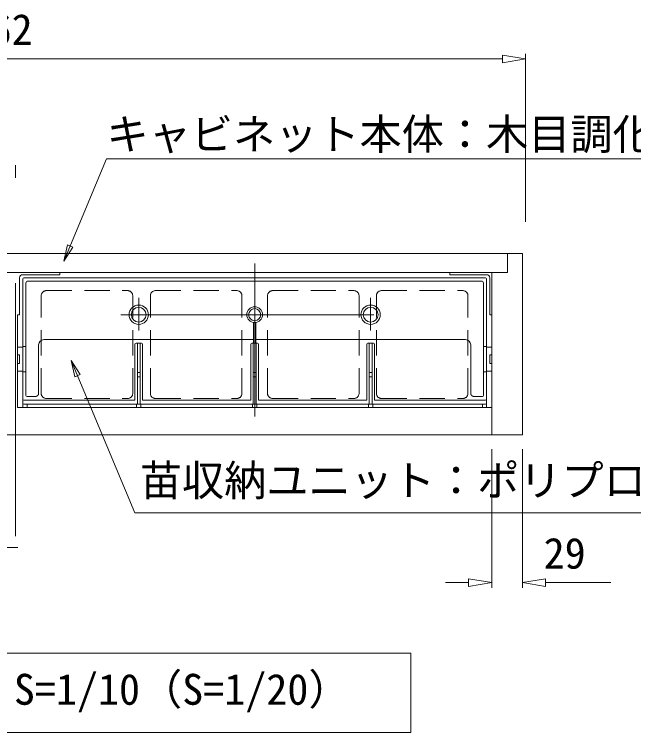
# Model space of a CAD drawing. Units: millimetres, scale not verified. Extents: x -3832 to 3834, y -2728 to 2729.
# Drawn here: x 246 to 833, y 958 to 1640 of the extents above; entities that cross this region are included whole.
import ezdxf
from ezdxf.enums import TextEntityAlignment as Align

# ---------------------------------------------------------------- set-up
doc = ezdxf.new("R2010")
doc.units = ezdxf.units.MM
doc.header["$LTSCALE"] = 20
doc.linetypes.add('DASHED1', pattern=[1.8, 1.2, -0.6])
doc.linetypes.add('USER5', pattern=[24, 12, -5, 2, -5])
for name, color, linetype, lineweight in [('0-3_2-4', 7, 'Continuous', 18), ('0-4_2-5', 7, 'USER5', 9), ('0-5_2-7', 5, 'Continuous', 18), ('0-6_2-8', 6, 'Continuous', 18), ('0-7_2-9', 4, 'DASHED1', 5), ('0-8_2-A', 7, 'Continuous', 18), ('F-5', 3, 'Continuous', 18)]:
    doc.layers.add(name, color=color, linetype=linetype, lineweight=lineweight)
doc.layers.add('F-0', color=3, linetype='Continuous')
doc.styles.add('ＭＳ ゴシック', font='')
doc.styles.get('ＭＳ ゴシック').set_extended_font_data('MS Gothic')

msp = doc.modelspace()

# ---------------------------------------------------------------- linework, layer by layer
at = {"layer": '0-3_2-4'}
for p, q in [((713.94, 1412.79), (713.94, 1394.79)), ((246.94, 1394.79), (-220.06, 1394.79)), ((246.94, 1394.79), (713.94, 1394.79)), ((698.94, 1240.79), (698.94, 1394.79)), ((246.94, 1240.79), (-234.06, 1240.79)), ((246.94, 1240.79), (727.94, 1240.79))]:
    msp.add_line(p, q, dxfattribs=at)
for points in [[(246.94, 1412.79), (-234.06, 1412.79), (-234.06, 1240.79)], [(246.94, 1412.79), (727.94, 1412.79), (727.94, 1240.79)]]:
    msp.add_lwpolyline(points, dxfattribs=at)
at = {"layer": '0-4_2-5'}
msp.add_line((246.94, 1144.64), (246.94, 1496.83), dxfattribs=at)
at = {"layer": '0-5_2-7'}
for p, q in [((333.38, 1502.72), (1091.9, 1502.72)), ((301.39, 1418.96), (292.75, 1405.49)), ((301.39, 1418.96), (296.26, 1421.1)), ((308.49, 1297.98), (299.85, 1311.45)), ((308.49, 1297.98), (303.36, 1295.84)), ((360.32, 1166.74), (974.72, 1166.74)), ((5.47, 1133.87), (249.09, 1133.87))]:
    msp.add_line(p, q, dxfattribs=at)
for points in [[(296.26, 1421.1), (292.75, 1405.49), (333.38, 1502.72)], [(303.36, 1295.84), (299.85, 1311.45), (360.32, 1166.74)]]:
    msp.add_lwpolyline(points, dxfattribs=at)
at = {"layer": '0-6_2-8', "color": 5}
for p, q in [((730.94, 1443), (730.94, 1602.56)), ((-209.06, 1597.56), (708.94, 1597.56)), ((698.94, 1227.3), (698.94, 1095.54)), ((727.94, 1227.3), (727.94, 1095.54)), ((676.94, 1100.54), (654.94, 1100.54)), ((749.94, 1100.54), (811.69, 1100.54))]:
    msp.add_line(p, q, dxfattribs=at)
at = {"layer": '0-6_2-8'}
for p, q in [((708.94, 1601.23), (730.94, 1597.56)), ((708.94, 1601.23), (708.94, 1593.89)), ((730.94, 1597.56), (708.94, 1593.89)), ((676.94, 1096.87), (676.94, 1104.2)), ((698.94, 1100.54), (676.94, 1104.2)), ((676.94, 1096.87), (698.94, 1100.54)), ((727.94, 1100.54), (749.94, 1104.2)), ((749.94, 1096.87), (727.94, 1100.54)), ((749.94, 1096.87), (749.94, 1104.2))]:
    msp.add_line(p, q, dxfattribs=at)
at = {"layer": '0-7_2-9'}
for p, q in [((276.36, 1377.67), (353.26, 1377.67)), ((379.94, 1377.67), (456.84, 1377.67)), ((491.07, 1377.67), (567.96, 1377.67)), ((594.4, 1377.67), (671.29, 1377.67)), ((271.36, 1280.2), (271.36, 1372.67)), ((358.26, 1280.2), (358.26, 1372.67)), ((374.94, 1280.2), (374.94, 1372.67)), ((461.84, 1280.2), (461.84, 1372.67)), ((486.07, 1280.2), (486.07, 1372.67)), ((572.96, 1280.2), (572.96, 1372.67)), ((589.4, 1280.2), (589.4, 1372.67)), ((676.29, 1280.2), (676.29, 1372.67)), ((276.36, 1275.2), (353.26, 1275.2)), ((379.94, 1275.2), (456.84, 1275.2)), ((491.07, 1275.2), (567.96, 1275.2)), ((594.4, 1275.2), (671.29, 1275.2))]:
    msp.add_line(p, q, dxfattribs=at)
for centre, start, end in [((276.36, 1372.67), 90, 180), ((353.26, 1372.67), 0, 90), ((379.94, 1372.67), 90, 180), ((456.84, 1372.67), 0, 90), ((491.07, 1372.67), 90, 180), ((567.96, 1372.67), 0, 90), ((594.4, 1372.67), 90, 180), ((671.29, 1372.67), 0, 90), ((276.36, 1280.2), 180, 270), ((353.26, 1280.2), 270, 0), ((379.94, 1280.2), 180, 270), ((456.84, 1280.2), 270, 0), ((491.07, 1280.2), 180, 270), ((567.96, 1280.2), 270, 0), ((594.4, 1280.2), 180, 270), ((671.29, 1280.2), 270, 0)]:
    msp.add_arc(centre, 5, start, end, dxfattribs=at)
at = {"layer": '0-8_2-A', "linetype": 'USER5', "lineweight": 9}
for p, q in [((473.94, 1403.52), (473.94, 1258.07)), ((363.94, 1339.67), (363.94, 1370.91)), ((583.94, 1339.67), (583.94, 1370.91)), ((346.94, 1354.79), (601.62, 1354.79))]:
    msp.add_line(p, q, dxfattribs=at)
at = {"layer": '0-8_2-A', "lineweight": 9}
for p, q in [((253.94, 1392.79), (288.94, 1392.79)), ((288.94, 1392.79), (288.94, 1394.79)), ((658.94, 1394.79), (288.94, 1394.79)), ((658.94, 1392.79), (658.94, 1394.79)), ((658.94, 1392.79), (658.94, 1394.79)), ((693.94, 1392.79), (658.94, 1392.79)), ((693.94, 1392.79), (658.94, 1392.79)), ((250.94, 1354.79), (250.94, 1389.79)), ((253.94, 1266.79), (253.94, 1388.79)), ((254.94, 1389.79), (692.94, 1389.79)), ((256.95, 1278.25), (256.95, 1384.78)), ((258.95, 1386.78), (688.62, 1386.78)), ((690.92, 1278.25), (690.92, 1384.78)), ((693.94, 1266.79), (693.94, 1388.79)), ((696.94, 1354.79), (696.94, 1389.79)), ((248.94, 1354.79), (248.94, 1266.79)), ((250.94, 1354.79), (248.94, 1354.79)), ((696.94, 1354.79), (698.94, 1354.79)), ((698.94, 1354.79), (698.94, 1266.79)), ((472.94, 1327.74), (472.94, 1347.36)), ((474.94, 1327.74), (474.94, 1347.36)), ((273.98, 1331.15), (472.94, 1331.15)), ((474.94, 1331.15), (673.89, 1331.15)), ((253.94, 1323.85), (248.94, 1323.85)), ((253.94, 1324.56), (256.95, 1324.56)), ((268.98, 1280.24), (268.98, 1326.15)), ((360.35, 1273.66), (360.35, 1326.74)), ((366.52, 1327.74), (361.35, 1327.74)), ((362.64, 1269.79), (362.64, 1327.74)), ((365.24, 1269.79), (365.24, 1327.74)), ((367.52, 1273.66), (367.52, 1326.74)), ((470.35, 1273.66), (470.35, 1326.74)), ((476.52, 1327.74), (471.35, 1327.74)), ((472.64, 1269.79), (472.64, 1327.74)), ((475.24, 1269.79), (475.24, 1327.74)), ((477.52, 1273.66), (477.52, 1326.74)), ((580.35, 1273.66), (580.35, 1326.74)), ((581.35, 1327.74), (586.52, 1327.74)), ((582.64, 1269.79), (582.64, 1327.74)), ((585.24, 1269.79), (585.24, 1327.74)), ((587.52, 1273.66), (587.52, 1326.74)), ((678.89, 1280.24), (678.89, 1326.15)), ((693.94, 1324.56), (690.92, 1324.56)), ((693.94, 1323.85), (698.94, 1323.85)), ((250.94, 1316.71), (248.94, 1316.71)), ((250.94, 1308.41), (250.94, 1316.71)), ((696.94, 1308.41), (696.94, 1316.71)), ((696.94, 1316.71), (698.94, 1316.71)), ((250.94, 1308.41), (248.94, 1308.41)), ((696.94, 1308.41), (698.94, 1308.41)), ((248.94, 1301.28), (253.94, 1301.28)), ((256.95, 1300.56), (253.94, 1300.56)), ((365.24, 1299.79), (362.64, 1299.79)), ((365.24, 1295.77), (362.64, 1295.77)), ((475.24, 1299.79), (472.64, 1299.79)), ((475.24, 1295.77), (472.64, 1295.77)), ((582.64, 1299.79), (585.24, 1299.79)), ((582.64, 1295.77), (585.24, 1295.77)), ((690.92, 1300.56), (693.94, 1300.56)), ((698.94, 1301.28), (693.94, 1301.28)), ((257.95, 1277.25), (265.99, 1277.25)), ((689.92, 1277.25), (681.88, 1277.25)), ((360.35, 1273.66), (254.94, 1273.66)), ((254.94, 1269.79), (692.94, 1269.79)), ((257.94, 1266.79), (257.94, 1269.79)), ((361.84, 1269.79), (361.84, 1266.79)), ((366.04, 1269.79), (366.04, 1266.79)), ((470.35, 1273.66), (367.52, 1273.66)), ((471.84, 1269.79), (471.84, 1266.79)), ((476.04, 1269.79), (476.04, 1266.79)), ((477.52, 1273.66), (580.35, 1273.66)), ((581.84, 1269.79), (581.84, 1266.79)), ((586.04, 1269.79), (586.04, 1266.79)), ((587.52, 1273.66), (691.27, 1273.66)), ((587.52, 1273.66), (692.94, 1273.66)), ((689.94, 1266.79), (689.94, 1269.79)), ((248.94, 1266.79), (698.94, 1266.79))]:
    msp.add_line(p, q, dxfattribs=at)
for points in [[(265.99, 1277.25), (266.01, 1277.25), (266.03, 1277.25), (266.04, 1277.25), (266.06, 1277.25), (266.07, 1277.25), (266.1, 1277.25), (266.12, 1277.25), (266.15, 1277.25), (266.18, 1277.25), (266.21, 1277.26), (266.24, 1277.26), (266.28, 1277.26), (266.32, 1277.26), (266.36, 1277.27), (266.41, 1277.27), (266.46, 1277.28), (266.51, 1277.29), (266.56, 1277.3), (266.62, 1277.31), (266.67, 1277.32), (266.73, 1277.34), (266.79, 1277.36), (266.86, 1277.37), (266.92, 1277.39), (266.98, 1277.42), (267.04, 1277.44), (267.11, 1277.46), (267.17, 1277.49), (267.23, 1277.52), (267.29, 1277.55), (267.35, 1277.58), (267.41, 1277.61), (267.47, 1277.64), (267.53, 1277.68), (267.59, 1277.71), (267.65, 1277.75), (267.71, 1277.79), (267.77, 1277.83), (267.82, 1277.87)], [(267.82, 1277.87), (267.88, 1277.92), (267.93, 1277.96), (267.98, 1278.01), (268.04, 1278.06), (268.09, 1278.11), (268.14, 1278.16), (268.19, 1278.21), (268.23, 1278.26), (268.28, 1278.31), (268.32, 1278.36), (268.37, 1278.42), (268.41, 1278.48), (268.45, 1278.53), (268.49, 1278.59), (268.52, 1278.65), (268.56, 1278.7), (268.59, 1278.76), (268.63, 1278.82), (268.66, 1278.88), (268.69, 1278.94), (268.71, 1279), (268.74, 1279.06), (268.77, 1279.12), (268.79, 1279.18), (268.81, 1279.24), (268.83, 1279.31), (268.85, 1279.37), (268.87, 1279.42), (268.89, 1279.48), (268.9, 1279.54), (268.92, 1279.6), (268.93, 1279.65), (268.94, 1279.71), (268.95, 1279.76), (268.95, 1279.8), (268.96, 1279.85), (268.96, 1279.89), (268.97, 1279.93), (268.97, 1279.97)], [(268.97, 1279.97), (268.97, 1280.01), (268.97, 1280.04), (268.98, 1280.07), (268.98, 1280.09), (268.98, 1280.12), (268.98, 1280.14), (268.98, 1280.16), (268.98, 1280.18), (268.98, 1280.19), (268.98, 1280.21), (268.98, 1280.24)], [(678.9, 1279.97), (678.9, 1280.01), (678.9, 1280.04), (678.9, 1280.07), (678.89, 1280.09), (678.89, 1280.12), (678.89, 1280.14), (678.89, 1280.16), (678.89, 1280.18), (678.89, 1280.19), (678.89, 1280.21), (678.89, 1280.24)], [(680.05, 1277.87), (679.99, 1277.92), (679.94, 1277.96), (679.89, 1278.01), (679.84, 1278.06), (679.78, 1278.11), (679.74, 1278.16), (679.69, 1278.21), (679.64, 1278.26), (679.59, 1278.31), (679.55, 1278.36), (679.51, 1278.42), (679.47, 1278.48), (679.42, 1278.53), (679.39, 1278.59), (679.35, 1278.65), (679.31, 1278.7), (679.28, 1278.76), (679.25, 1278.82), (679.21, 1278.88), (679.19, 1278.94), (679.16, 1279), (679.13, 1279.06), (679.11, 1279.12), (679.08, 1279.18), (679.06, 1279.24), (679.04, 1279.31), (679.02, 1279.37), (679, 1279.42), (678.99, 1279.48), (678.97, 1279.54), (678.96, 1279.6), (678.94, 1279.65), (678.93, 1279.71), (678.93, 1279.76), (678.92, 1279.8), (678.91, 1279.85), (678.91, 1279.89), (678.9, 1279.93), (678.9, 1279.97)], [(681.88, 1277.25), (681.86, 1277.25), (681.85, 1277.25), (681.83, 1277.25), (681.82, 1277.25), (681.8, 1277.25), (681.78, 1277.25), (681.75, 1277.25), (681.73, 1277.25), (681.7, 1277.25), (681.66, 1277.26), (681.63, 1277.26), (681.59, 1277.26), (681.55, 1277.26), (681.51, 1277.27), (681.46, 1277.27), (681.42, 1277.28), (681.36, 1277.29), (681.31, 1277.3), (681.25, 1277.31), (681.2, 1277.32), (681.14, 1277.34), (681.08, 1277.36), (681.02, 1277.37), (680.95, 1277.39), (680.89, 1277.42), (680.83, 1277.44), (680.77, 1277.46), (680.7, 1277.49), (680.64, 1277.52), (680.58, 1277.55), (680.52, 1277.58), (680.46, 1277.61), (680.4, 1277.64), (680.34, 1277.68), (680.28, 1277.71), (680.22, 1277.75), (680.16, 1277.79), (680.11, 1277.83), (680.05, 1277.87)]]:
    msp.add_lwpolyline(points, dxfattribs=at)
for centre, radius in [((363.94, 1354.79), 9.17), ((583.94, 1354.79), 9.17), ((363.94, 1354.79), 7), ((473.94, 1354.79), 7.5), ((473.94, 1354.79), 5.75), ((583.94, 1354.79), 7)]:
    msp.add_circle(centre, radius, dxfattribs=at)
for centre, radius, start, end in [((253.94, 1389.79), 3, 90, 180), ((693.94, 1389.79), 3, 0, 90), ((254.94, 1388.79), 1, 90, 180), ((258.95, 1384.78), 2, 90, 180), ((688.92, 1384.78), 2, 0, 90), ((692.94, 1388.79), 1, 0, 90), ((273.98, 1326.15), 5, 90, 180), ((673.89, 1326.15), 5, 0, 90), ((361.35, 1326.74), 1, 90, 180), ((366.52, 1326.74), 1, 0, 90), ((471.35, 1326.74), 1, 90, 180), ((476.52, 1326.74), 1, 0, 90), ((581.35, 1326.74), 1, 90, 180), ((586.52, 1326.74), 1, 0, 90), ((257.95, 1278.25), 1, 180, 270), ((689.92, 1278.25), 1, 270, 0), ((254.94, 1274.66), 1, 180, 270), ((254.94, 1270.79), 1, 180, 270), ((692.94, 1274.66), 1, 270, 0), ((692.94, 1270.79), 1, 270, 0)]:
    msp.add_arc(centre, radius, start, end, dxfattribs=at)
at = {"layer": 'F-5'}
for p, q in [((-131.41, 1033.39), (622.19, 1033.39)), ((622.19, 1033.39), (622.19, 958.06)), ((622.19, 958.06), (-131.41, 958.06))]:
    msp.add_line(p, q, dxfattribs=at)

# ---------------------------------------------------------------- texts
at = {"layer": '0-5_2-7', "color": 7, "style": 'ＭＳ ゴシック'}
for s, p in [('キャビネット本体：木目調化粧板（注-1）', (333.38, 1502.72)), ('苗収納ユニット：ポリプロピレン', (364.95, 1174.04))]:
    msp.add_text(s, height=29.33, dxfattribs=at).set_placement(p, align=Align.BOTTOM_LEFT)
at = {"layer": '0-6_2-8', "color": 7, "style": 'ＭＳ ゴシック'}
for s, p in [('962', (203.39, 1602.1)), ('29', (748.08, 1104.92))]:
    msp.add_text(s, height=29.33, dxfattribs=at).set_placement(p, align=Align.BOTTOM_LEFT)
at = {"layer": 'F-0', "color": 7, "style": 'ＭＳ ゴシック'}
msp.add_text('Ａ－Ａ平断面図\u3000S=1/10（S=1/20）', height=29.33, dxfattribs=at).set_placement((-74.61, 975.72), align=Align.BOTTOM_LEFT)

doc.saveas('drawing.dxf')
